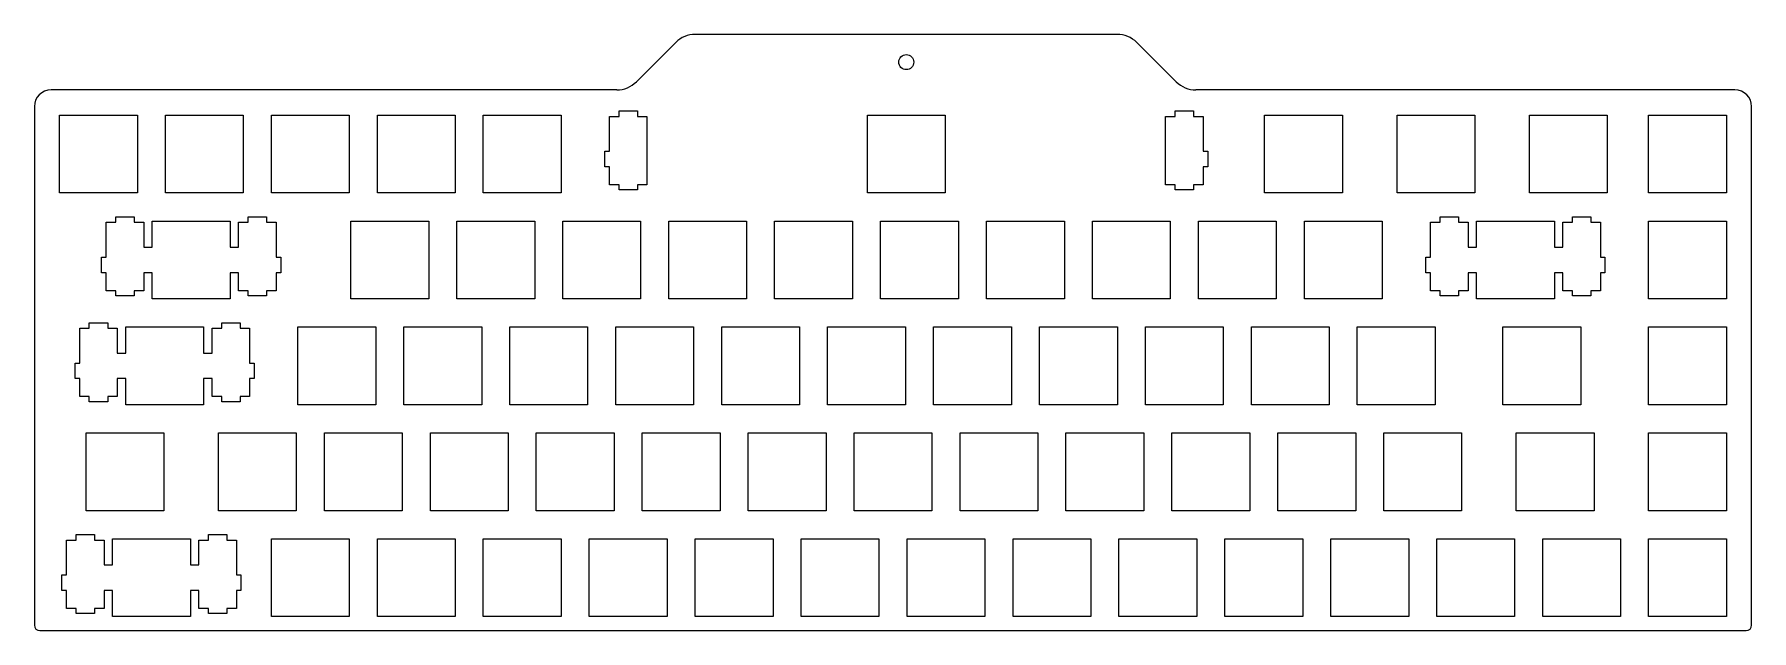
# Model space of a CAD drawing. Header units: millimetres. Extents: x -309 to 0, y 40 to 147.
import ezdxf

# ---------------------------------------------------------------- set-up
doc = ezdxf.new("R2010")
doc.units = ezdxf.units.MM
doc.layers.get('0').update_dxf_attribs({"linetype": 'CONTINUOUS'})

msp = doc.modelspace()

# ---------------------------------------------------------------- linework, layer by layer
for p, q in [((-193.47747, 145.78553), (-200.54853, 138.71447)), ((-114.08507, 147.25), (-189.94193, 147.25)), ((-103.47847, 138.71447), (-110.54953, 145.78553)), ((-204.08407, 137.25), (-305.8, 137.25)), ((-3, 137.25), (-99.94293, 137.25)), ((-308.8, 134.25), (-308.8, 40.9952)), ((0, 40.9952), (0, 134.25)), ((-307.8, 39.9952), (-1, 39.9952))]:
    msp.add_line(p, q)
for points in [[(-198.638, 132.489), (-198.638, 120.19), (-200.363, 120.19), (-200.363, 119.268), (-203.665, 119.268), (-203.665, 120.19), (-205.389, 120.19), (-205.389, 123.42), (-206.213, 123.42), (-206.213, 126.219), (-205.389, 126.219), (-205.389, 132.489), (-203.665, 132.489), (-203.665, 133.47), (-200.363, 133.47), (-200.363, 132.489)], [(-103.664, 120.19), (-105.389, 120.19), (-105.389, 132.489), (-103.664, 132.489), (-103.664, 133.47), (-100.364, 133.47), (-100.364, 132.489), (-98.6385, 132.489), (-98.6385, 126.219), (-97.8144, 126.219), (-97.8144, 123.42), (-98.6385, 123.42), (-98.6385, 120.19), (-100.364, 120.19), (-100.364, 119.268), (-103.664, 119.268)], [(-304.27, 132.719), (-290.272, 132.719), (-290.272, 118.72), (-304.27, 118.72)], [(-285.221, 118.72), (-285.221, 132.719), (-271.221, 132.719), (-271.221, 118.72)], [(-252.171, 132.719), (-252.171, 118.72), (-266.171, 118.72), (-266.171, 132.719)], [(-233.121, 132.719), (-233.121, 118.72), (-247.12, 118.72), (-247.12, 132.719)], [(-228.07, 132.719), (-214.071, 132.719), (-214.071, 118.72), (-228.07, 118.72)], [(-145.013, 118.72), (-159.014, 118.72), (-159.014, 132.719), (-145.013, 132.719)], [(-87.5768, 118.72), (-87.5768, 132.719), (-73.5775, 132.719), (-73.5775, 118.72)], [(-49.7636, 132.719), (-49.7636, 118.72), (-63.7643, 118.72), (-63.7643, 132.719)], [(-25.9524, 132.719), (-25.9524, 118.72), (-39.9518, 118.72), (-39.9518, 132.719)], [(-18.5207, 132.719), (-4.52115, 132.719), (-4.52115, 118.72), (-18.5207, 118.72)], [(-272.077, 101.14), (-272.077, 104.37), (-273.602, 104.37), (-273.602, 99.6697), (-287.601, 99.6697), (-287.601, 104.37), (-289.127, 104.37), (-289.127, 101.14), (-290.851, 101.14), (-290.851, 100.218), (-294.151, 100.218), (-294.151, 101.14), (-295.876, 101.14), (-295.876, 104.37), (-296.702, 104.37), (-296.702, 107.169), (-295.876, 107.169), (-295.876, 113.439), (-294.151, 113.439), (-294.151, 114.42), (-290.851, 114.42), (-290.851, 113.439), (-289.127, 113.439), (-289.127, 108.97), (-287.601, 108.97), (-287.601, 113.669), (-273.602, 113.669), (-273.602, 108.97), (-272.077, 108.97), (-272.077, 113.439), (-270.351, 113.439), (-270.351, 114.42), (-267.053, 114.42), (-267.053, 113.439), (-265.327, 113.439), (-265.327, 107.169), (-264.501, 107.169), (-264.501, 104.37), (-265.327, 104.37), (-265.327, 101.14), (-267.053, 101.14), (-267.053, 100.218), (-270.351, 100.218), (-270.351, 101.14)], [(-51.0025, 113.439), (-51.0025, 108.97), (-49.4768, 108.97), (-49.4768, 113.669), (-35.4774, 113.669), (-35.4774, 108.97), (-33.9519, 108.97), (-33.9519, 113.439), (-32.2266, 113.439), (-32.2266, 114.42), (-28.9276, 114.42), (-28.9276, 113.439), (-27.2023, 113.439), (-27.2023, 107.169), (-26.3768, 107.169), (-26.3768, 104.37), (-27.2023, 104.37), (-27.2023, 101.14), (-28.9276, 101.14), (-28.9276, 100.218), (-32.2266, 100.218), (-32.2266, 101.14), (-33.9519, 101.14), (-33.9519, 104.37), (-35.4774, 104.37), (-35.4774, 99.6697), (-49.4768, 99.6697), (-49.4768, 104.37), (-51.0025, 104.37), (-51.0025, 101.14), (-52.7262, 101.14), (-52.7262, 100.218), (-56.0268, 100.218), (-56.0268, 101.14), (-57.7519, 101.14), (-57.7519, 104.37), (-58.5774, 104.37), (-58.5774, 107.169), (-57.7519, 107.169), (-57.7519, 113.439), (-56.0268, 113.439), (-56.0268, 114.42), (-52.7262, 114.42), (-52.7262, 113.439)], [(-237.883, 99.6697), (-251.883, 99.6697), (-251.883, 113.669), (-237.883, 113.669)], [(-218.833, 113.669), (-218.833, 99.6697), (-232.833, 99.6697), (-232.833, 113.669)], [(-199.784, 113.669), (-199.784, 99.6697), (-213.784, 99.6697), (-213.784, 113.669)], [(-180.733, 99.6697), (-194.733, 99.6697), (-194.733, 113.669), (-180.733, 113.669)], [(-175.683, 113.669), (-161.683, 113.669), (-161.683, 99.6697), (-175.683, 99.6697)], [(-142.633, 113.669), (-142.633, 99.6697), (-156.633, 99.6697), (-156.633, 113.669)], [(-123.584, 113.669), (-123.584, 99.6697), (-137.583, 99.6697), (-137.583, 113.669)], [(-118.533, 99.6697), (-118.533, 113.669), (-104.533, 113.669), (-104.533, 99.6697)], [(-99.483, 113.669), (-85.4837, 113.669), (-85.4837, 99.6697), (-99.483, 99.6697)], [(-66.4337, 99.6697), (-80.433, 99.6697), (-80.433, 113.669), (-66.4337, 113.669)], [(-4.52115, 99.6697), (-18.5207, 99.6697), (-18.5207, 113.669), (-4.52115, 113.669)], [(-300.639, 82.09), (-300.639, 85.3201), (-301.464, 85.3201), (-301.464, 88.119), (-300.639, 88.119), (-300.639, 94.3889), (-298.914, 94.3889), (-298.914, 95.37), (-295.613, 95.37), (-295.613, 94.3889), (-293.888, 94.3889), (-293.888, 89.9199), (-292.364, 89.9199), (-292.364, 94.6189), (-278.363, 94.6189), (-278.363, 89.9199), (-276.839, 89.9199), (-276.839, 94.3889), (-275.114, 94.3889), (-275.114, 95.37), (-271.813, 95.37), (-271.813, 94.3889), (-270.089, 94.3889), (-270.089, 88.119), (-269.264, 88.119), (-269.264, 85.3201), (-270.089, 85.3201), (-270.089, 82.09), (-271.813, 82.09), (-271.813, 81.1693), (-275.114, 81.1693), (-275.114, 82.09), (-276.839, 82.09), (-276.839, 85.3201), (-278.363, 85.3201), (-278.363, 80.6196), (-292.364, 80.6196), (-292.364, 85.3201), (-293.888, 85.3201), (-293.888, 82.09), (-295.613, 82.09), (-295.613, 81.1693), (-298.914, 81.1693), (-298.914, 82.09)], [(-247.408, 94.6189), (-247.408, 80.6196), (-261.409, 80.6196), (-261.409, 94.6189)], [(-242.358, 80.6196), (-242.358, 94.6189), (-228.358, 94.6189), (-228.358, 80.6196)], [(-209.308, 80.6196), (-223.308, 80.6196), (-223.308, 94.6189), (-209.308, 94.6189)], [(-204.258, 94.6189), (-190.258, 94.6189), (-190.258, 80.6196), (-204.258, 80.6196)], [(-185.208, 80.6196), (-185.208, 94.6189), (-171.208, 94.6189), (-171.208, 80.6196)], [(-152.159, 80.6196), (-166.159, 80.6196), (-166.159, 94.6189), (-152.159, 94.6189)], [(-147.108, 94.6189), (-133.108, 94.6189), (-133.108, 80.6196), (-147.108, 80.6196)], [(-128.058, 80.6196), (-128.058, 94.6189), (-114.058, 94.6189), (-114.058, 80.6196)], [(-95.0087, 80.6196), (-109.008, 80.6196), (-109.008, 94.6189), (-95.0087, 94.6189)], [(-89.958, 94.6189), (-75.9587, 94.6189), (-75.9587, 80.6196), (-89.958, 80.6196)], [(-70.908, 94.6189), (-56.9087, 94.6189), (-56.9087, 80.6196), (-70.908, 80.6196)], [(-30.7135, 94.6189), (-30.7135, 80.6196), (-44.7143, 80.6196), (-44.7143, 94.6189)], [(-4.52115, 80.6196), (-18.5207, 80.6196), (-18.5207, 94.6189), (-4.52115, 94.6189)], [(-299.508, 75.5689), (-285.508, 75.5689), (-285.508, 61.5696), (-299.508, 61.5696)], [(-261.697, 61.5696), (-275.695, 61.5696), (-275.695, 75.5689), (-261.697, 75.5689)], [(-242.647, 61.5696), (-256.645, 61.5696), (-256.645, 75.5689), (-242.647, 75.5689)], [(-237.595, 61.5696), (-237.595, 75.5689), (-223.596, 75.5689), (-223.596, 61.5696)], [(-218.546, 61.5696), (-218.546, 75.5689), (-204.546, 75.5689), (-204.546, 61.5696)], [(-199.495, 75.5689), (-185.496, 75.5689), (-185.496, 61.5696), (-199.495, 61.5696)], [(-166.446, 61.5696), (-180.445, 61.5696), (-180.445, 75.5689), (-166.446, 75.5689)], [(-147.397, 75.5689), (-147.397, 61.5696), (-161.395, 61.5696), (-161.395, 75.5689)], [(-142.345, 61.5696), (-142.345, 75.5689), (-128.346, 75.5689), (-128.346, 61.5696)], [(-123.295, 61.5696), (-123.295, 75.5689), (-109.296, 75.5689), (-109.296, 61.5696)], [(-90.2462, 61.5696), (-104.245, 61.5696), (-104.245, 75.5689), (-90.2462, 75.5689)], [(-71.1962, 75.5689), (-71.1962, 61.5696), (-85.1955, 61.5696), (-85.1955, 75.5689)], [(-66.1455, 61.5696), (-66.1455, 75.5689), (-52.1462, 75.5689), (-52.1462, 61.5696)], [(-28.3337, 75.5689), (-28.3337, 61.5696), (-42.333, 61.5696), (-42.333, 75.5689)], [(-18.5207, 75.5689), (-4.52115, 75.5689), (-4.52115, 61.5696), (-18.5207, 61.5696)], [(-277.495, 43.99), (-279.221, 43.99), (-279.221, 47.2201), (-280.746, 47.2201), (-280.746, 42.5196), (-294.745, 42.5196), (-294.745, 47.2201), (-296.272, 47.2201), (-296.272, 43.99), (-297.996, 43.99), (-297.996, 43.0679), (-301.296, 43.0679), (-301.296, 43.99), (-303.02, 43.99), (-303.02, 47.2201), (-303.846, 47.2201), (-303.846, 50.019), (-303.02, 50.019), (-303.02, 56.2889), (-301.296, 56.2889), (-301.296, 57.27), (-297.996, 57.27), (-297.996, 56.2889), (-296.272, 56.2889), (-296.272, 51.8199), (-294.745, 51.8199), (-294.745, 56.5189), (-280.746, 56.5189), (-280.746, 51.8199), (-279.221, 51.8199), (-279.221, 56.2889), (-277.495, 56.2889), (-277.495, 57.27), (-274.197, 57.27), (-274.197, 56.2889), (-272.471, 56.2889), (-272.471, 50.019), (-271.645, 50.019), (-271.645, 47.2201), (-272.471, 47.2201), (-272.471, 43.99), (-274.197, 43.99), (-274.197, 43.0679), (-277.495, 43.0679)], [(-252.171, 56.5189), (-252.171, 42.5196), (-266.171, 42.5196), (-266.171, 56.5189)], [(-247.12, 56.5189), (-233.121, 56.5189), (-233.121, 42.5196), (-247.12, 42.5196)], [(-214.071, 42.5196), (-228.07, 42.5196), (-228.07, 56.5189), (-214.071, 56.5189)], [(-195.022, 42.5196), (-209.02, 42.5196), (-209.02, 56.5189), (-195.022, 56.5189)], [(-175.971, 42.5196), (-189.97, 42.5196), (-189.97, 56.5189), (-175.971, 56.5189)], [(-156.921, 56.5189), (-156.921, 42.5196), (-170.921, 42.5196), (-170.921, 56.5189)], [(-137.871, 56.5189), (-137.871, 42.5196), (-151.87, 42.5196), (-151.87, 56.5189)], [(-118.819, 42.5196), (-132.82, 42.5196), (-132.82, 56.5189), (-118.819, 56.5189)], [(-99.7698, 56.5189), (-99.7698, 42.5196), (-113.77, 42.5196), (-113.77, 56.5189)], [(-94.7205, 56.5189), (-80.7212, 56.5189), (-80.7212, 42.5196), (-94.7205, 42.5196)], [(-75.6705, 42.5196), (-75.6705, 56.5189), (-61.6712, 56.5189), (-61.6712, 42.5196)], [(-42.6212, 56.5189), (-42.6212, 42.5196), (-56.6205, 42.5196), (-56.6205, 56.5189)], [(-23.5712, 56.5189), (-23.5712, 42.5196), (-37.5705, 42.5196), (-37.5705, 56.5189)], [(-4.52115, 56.5189), (-4.52115, 42.5196), (-18.5207, 42.5196), (-18.5207, 56.5189)]]:
    msp.add_lwpolyline(points, close=True)
msp.add_circle((-152.0135, 142.24941), 1.35)
for centre, radius, start, end in [((-189.94193, 142.25), 5, 90, 135), ((-114.08507, 142.25), 5, 45, 90), ((-305.8, 134.25), 3, 90, 180), ((-204.08407, 142.25), 5, 270, 315), ((-99.94293, 142.25), 5, 225, 270), ((-3, 134.25), 3, 0, 90), ((-307.8, 40.9952), 1, 180, 270), ((-1, 40.9952), 1, -90, 0)]:
    msp.add_arc(centre, radius, start, end)

doc.saveas('drawing.dxf')
